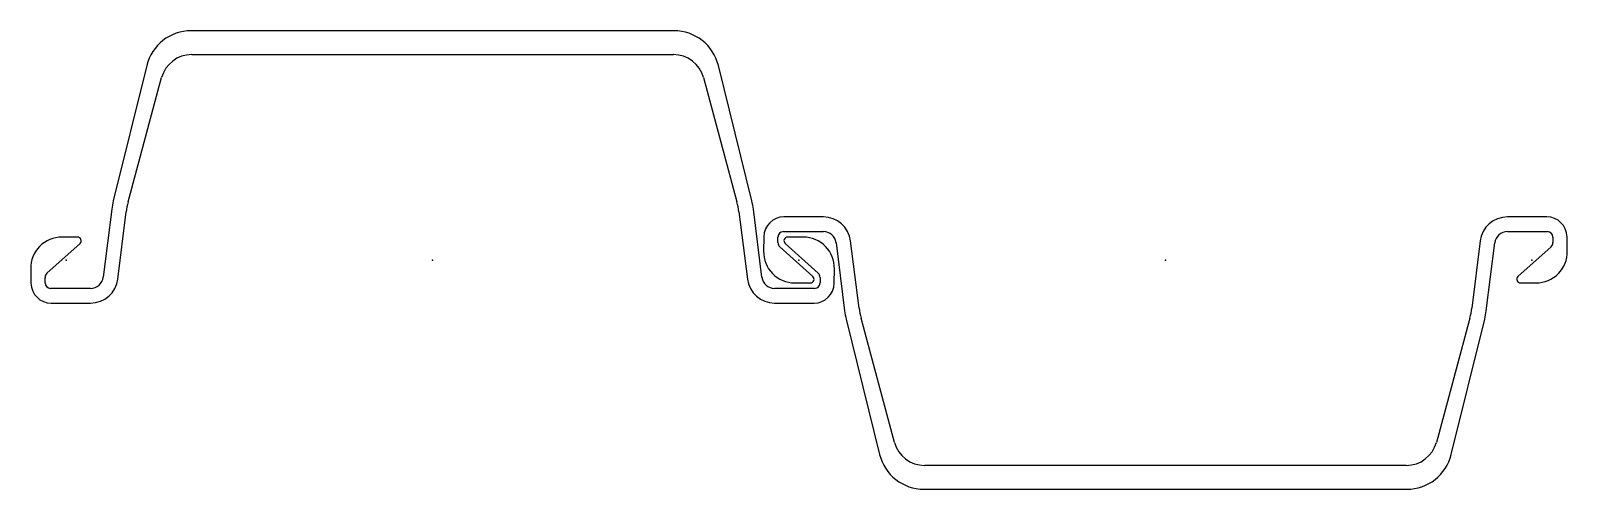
# Model space of a CAD drawing. Extents: x -19 to 819, y -125 to 125.
import ezdxf

# ---------------------------------------------------------------- set-up
doc = ezdxf.new("R2010")
doc.units = 0
doc.header["$MEASUREMENT"] = 0
doc.layers.get('0').update_dxf_attribs({"color": 5, "linetype": 'CONTINUOUS'})

msp = doc.modelspace()

# ---------------------------------------------------------------- linework, layer by layer
at = {"linetype": 'Continuous'}
for p, q in [((331.75067, 125), (68.24932, 125)), ((68.54834, 112), (331.45166, 112)), ((43.98081, 106.00327), (25.74781, 32.29539)), ((374.2522, 32.29539), (356.0192, 106.00327)), ((33.84732, 31.70344), (52.13618, 99.43182)), ((347.86383, 99.43182), (366.15268, 31.70344)), ((24.88658, 27.6537), (20.25676, -9.36862)), ((28.19378, -10.36227), (32.77363, 26.24167)), ((367.22638, 26.24167), (371.80621, -10.36227)), ((379.74326, -9.36862), (375.1134, 27.6537)), ((413.30984, 23.5), (391.81198, 23.5)), ((808.18805, 23.5), (786.69019, 23.5)), ((-10.50765, -7.26628), (7.56914, 9.01386)), ((6.23071, 12.5), (-2.32506, 12.5)), ((380.81363, 12.68963), (380.67746, 4.79306)), ((388.5, 9.49548), (388.5, 12.5)), ((391.5, 15.5), (413.31085, 15.5)), ((392.43085, 9.01386), (410.50766, -7.26628)), ((402.32507, 12.5), (393.76929, 12.5)), ((420.25674, 9.36862), (424.8866, -27.6537)), ((432.77362, -26.24167), (428.19379, 10.36227)), ((771.80621, 10.36227), (767.22638, -26.24167)), ((775.1134, -27.6537), (779.74323, 9.36862)), ((786.68915, 15.5), (808.5, 15.5)), ((811.5, 12.5), (811.5, 9.49548)), ((819.32251, 4.79306), (819.1864, 12.68963)), ((407.56915, -9.01386), (389.49234, 7.26628)), ((810.50763, 7.26628), (792.43085, -9.01386)), ((-19.32253, -4.79306), (-19.18639, -12.68963)), ((419.18637, -12.68963), (419.32254, -4.79306)), ((-11.5, -12.5), (-11.5, -9.49548)), ((13.31086, -15.5), (-8.5, -15.5)), ((408.5, -15.5), (386.68915, -15.5)), ((397.67493, -12.5), (406.23071, -12.5)), ((411.5, -9.49548), (411.5, -12.5)), ((793.76929, -12.5), (802.32507, -12.5)), ((-8.18802, -23.5), (13.30983, -23.5)), ((386.69016, -23.5), (408.18802, -23.5)), ((425.7478, -32.29539), (443.9808, -106.00327)), ((452.13617, -99.43182), (433.84732, -31.70344)), ((766.15271, -31.70344), (747.86383, -99.43182)), ((756.01917, -106.00327), (774.2522, -32.29539)), ((731.45166, -112), (468.54834, -112)), ((468.24933, -125), (731.75067, -125))]:
    msp.add_line(p, q, dxfattribs=at)
for centre, radius, start, end in [((68.24932, 100), 25, 90, 166.10575), ((331.75067, 100), 25, 13.89424, 90), ((68.54834, 95), 17, 90, 164.88869), ((331.45166, 95), 17, 15.1113, 90), ((64.57743, 22.69016), 40, 166.10575, 172.87188), ((72.46416, 21.27563), 40, 164.88869, 172.86827), ((327.53583, 21.27563), 40, 7.13173, 15.11131), ((335.42258, 22.69016), 40, 7.12812, 13.89425), ((391.81198, 12.5), 11, 90, 179.01224), ((413.30984, 8.5), 15, 7.13174, 90), ((786.69019, 8.5), 15, 90, 172.86828), ((808.18805, 12.5), 11, 0.98776, 90), ((-2.32506, -4.5), 17, 90, 180.98776), ((6.23071, 10.5), 2, 312.00652, 90), ((391.5, 12.5), 3, 90, 180), ((391.5, 9.49548), 3, 180, 227.99328), ((393.76929, 10.5), 2, 90, 227.99328), ((402.32507, -4.5), 17, 359.01224, 90), ((413.31085, 8.5), 7, 7.12812, 90), ((786.68915, 8.5), 7, 90, 172.87191), ((808.5, 12.5), 3, 0, 90), ((808.5, 9.49548), 3, 312.00629, 0), ((397.67493, 4.5), 17, 179.01224, 270), ((802.32507, 4.5), 17, 270, 0.98776), ((-8.5, -9.49548), 3, 132.00652, 180), ((408.5, -9.49548), 3, 0, 47.99328), ((-8.18802, -12.5), 11, 180.98776, 270), ((-8.5, -12.5), 3, 180, 270), ((13.30983, -8.5), 15, 270, 352.86827), ((13.31086, -8.5), 7, 270, 352.87188), ((386.69016, -8.5), 15, 187.13174, 270), ((386.68915, -8.5), 7, 187.12812, 270), ((406.23071, -10.5), 2, 270, 47.99328), ((408.18802, -12.5), 11, 270, 359.01224), ((408.5, -12.5), 3, 270, 0), ((793.76929, -10.5), 2, 132.00672, 270), ((464.57742, -22.69016), 40, 187.12812, 193.89425), ((472.46417, -21.27563), 40, 187.13173, 195.11131), ((727.53583, -21.27563), 40, 344.8887, 352.86827), ((735.42255, -22.69016), 40, 346.10576, 352.87189), ((468.54834, -95), 17, 195.1113, 270), ((731.45166, -95), 17, 270, 344.8887), ((468.24933, -100), 25, 193.89424, 270), ((731.75067, -100), 25, 270, 346.10574)]:
    msp.add_arc(centre, radius, start, end, dxfattribs=at)
for p in [(0, 0), (200, 0), (400, 0), (600, 0), (800, 0)]:
    msp.add_point(p, dxfattribs=at)

doc.saveas('drawing.dxf')
